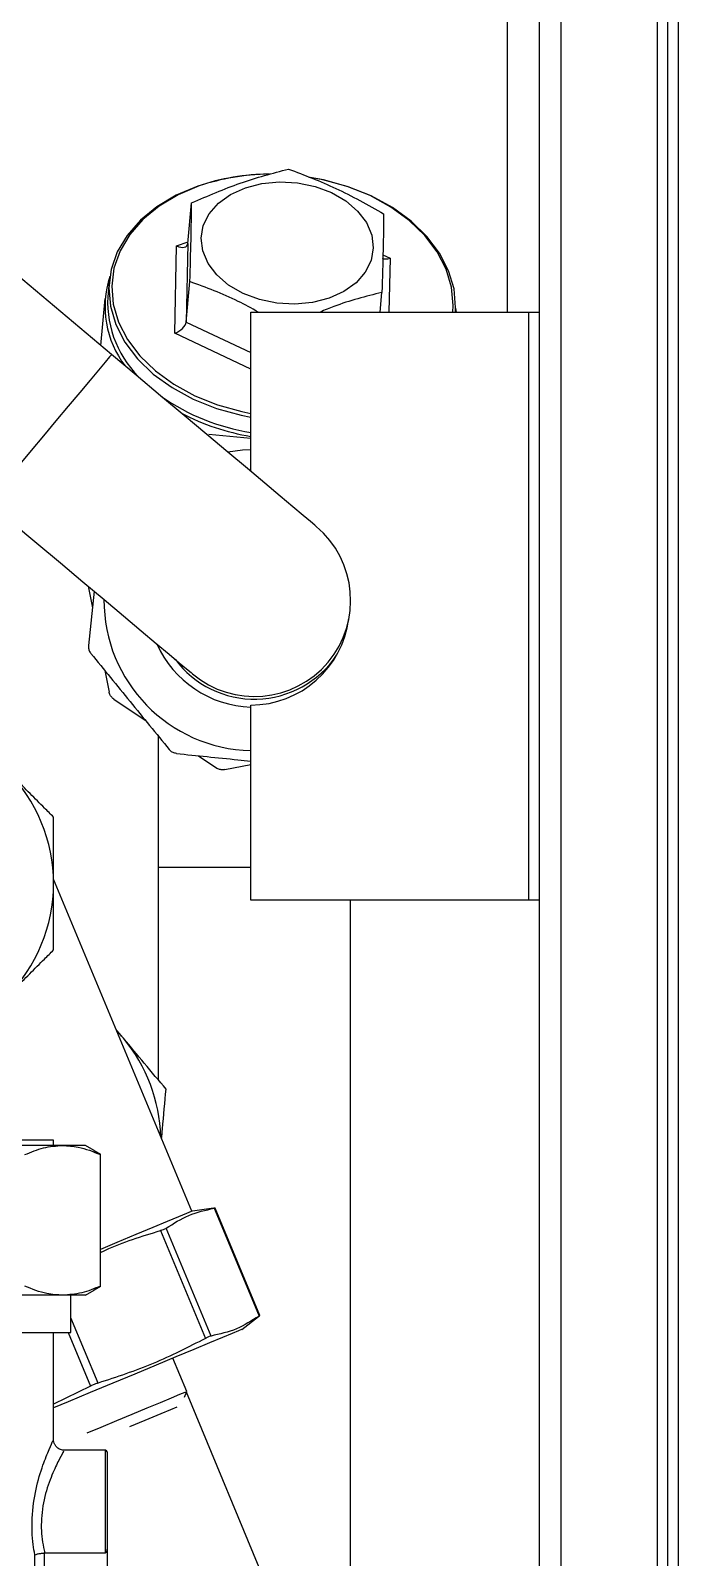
# Model space of a CAD drawing. Extents: x 75 to 2075, y 25 to 1460.
# Drawn here: x 1191.2 to 1277.8, y 955.8 to 1159.8 of the extents above; entities that cross this region are included whole.
import ezdxf

# ---------------------------------------------------------------- set-up
doc = ezdxf.new("R2010")
doc.units = 0
doc.header["$LTSCALE"] = 5
doc.linetypes.add('SLD-KATı', pattern=[0])
doc.layers.get('0').update_dxf_attribs({"linetype": 'CONTINUOUS'})

msp = doc.modelspace()

# ---------------------------------------------------------------- linework, layer by layer
at = {"color": 7, "linetype": 'SLD-KATı'}
for p, q in [((1262.046, 1263.534), (1262.046, 595.164)), ((1274.903, 1263.534), (1274.903, 595.164)), ((1259.189, 596.492), (1259.189, 1262.206)), ((1276.332, 602.307), (1276.332, 1256.391)), ((1277.76, 602.307), (1277.76, 1256.391)), ((1202.028, 1116.523), (1158.272, 1153.276)), ((1212.221, 1131.382), (1212.718, 1136.79)), ((1210.461, 1119.365), (1210.716, 1131.04)), ((1212.221, 1131.382), (1211.992, 1120.874)), ((1201.703, 1126.266), (1201.518, 1124.254)), ((1211.992, 1120.874), (1212.488, 1126.282)), ((1201.139, 1124.035), (1200.562, 1117.754)), ((1237.905, 1122.206), (1238.146, 1124.826)), ((1220.617, 1100.908), (1220.617, 1122.206)), ((1220.617, 1122.206), (1257.76, 1122.206)), ((1247.98, 1122.719), (1248.051, 1122.206)), ((1257.76, 1043.635), (1257.76, 1122.206)), ((1257.76, 1122.206), (1259.189, 1122.206)), ((1220.617, 1105.296), (1215.036, 1105.865)), ((1198.889, 1085.577), (1199.462, 1082.688)), ((1199.688, 1084.906), (1198.947, 1077.638)), ((1201.123, 1074.306), (1201.696, 1071.415)), ((1202.303, 1070.505), (1206.522, 1067.682)), ((1220.617, 1043.635), (1220.617, 1069.706)), ((1208.248, 1065.685), (1208.248, 1047.993)), ((1213.623, 1062.93), (1216.073, 1061.291)), ((1217.145, 1061.077), (1220.617, 1061.765)), ((1208.248, 1047.993), (1208.248, 1019.642)), ((1212.738, 1002.064), (1194.269, 1046.425)), ((1257.76, 1043.635), (1220.617, 1043.635)), ((1233.962, 838.065), (1233.962, 1043.635)), ((1259.189, 1043.635), (1257.76, 1043.635)), ((1203.603, 1025.191), (1202.678, 1026.227)), ((1195.48, 1010.859), (1180.226, 1010.859)), ((1194.269, 1011.574), (1187.993, 1011.574)), ((1198.555, 1010.859), (1195.48, 1010.859)), ((1199.704, 1010.196), (1198.555, 1010.859)), ((1200.53, 1009.636), (1199.686, 1010.164)), ((1200.53, 992.083), (1200.53, 1009.636)), ((1215.634, 1002.475), (1212.826, 1002.1)), ((1215.777, 1002.494), (1215.625, 1002.455)), ((1215.736, 1002.477), (1221.732, 988.075)), ((1221.845, 988.146), (1215.868, 1002.503)), ((1215.315, 985.403), (1209.319, 999.805)), ((1208.577, 999.496), (1214.573, 985.094)), ((1198.555, 990.859), (1199.704, 991.523)), ((1199.686, 991.555), (1200.53, 992.083)), ((1195.48, 990.859), (1180.226, 990.859)), ((1198.555, 990.859), (1195.48, 990.859)), ((1196.59, 985.859), (1196.59, 990.859)), ((1219.415, 986.274), (1221.659, 988.003)), ((1221.639, 988.011), (1221.773, 988.092)), ((1221.815, 988.126), (1221.773, 988.092)), ((1149.091, 985.859), (1196.59, 985.859)), ((1194.269, 971.442), (1194.269, 985.859)), ((1212.073, 978.013), (1210.226, 982.449)), ((1199.209, 978.698), (1194.269, 976.313)), ((1211.748, 977.222), (1212.073, 978.013)), ((1228.316, 938.736), (1212.02, 977.884)), ((1201.198, 970.145), (1195.632, 970.145)), ((1201.412, 969.931), (1201.412, 957.057)), ((1201.412, 957.057), (1201.412, 863.233)), ((1191.769, 864.122), (1191.769, 956.168)), ((1193.085, 956.434), (1193.031, 956.431)), ((1193.031, 956.431), (1193.031, 863.859)), ((1193.085, 956.434), (1201.198, 956.434))]:
    msp.add_line(p, q, dxfattribs=at)
at = {"color": 8, "linetype": 'SLD-KATı'}
for p, q in [((1254.903, 1122.206), (1254.903, 1179.349)), ((1210.716, 1131.04), (1212.239, 1131.573)), ((1238.279, 1129.867), (1239.224, 1129.423)), ((1239.224, 1129.423), (1239.067, 1122.206)), ((1211.992, 1120.874), (1220.617, 1116.815)), ((1220.617, 1114.586), (1210.461, 1119.365)), ((1220.617, 1047.993), (1208.248, 1047.993)), ((1200.218, 979.118), (1196.59, 987.831)), ((1196.227, 985.859), (1199.209, 978.698)), ((1201.198, 956.434), (1201.198, 970.145))]:
    msp.add_line(p, q, dxfattribs=at)
at = {"color": 7, "linetype": 'SLD-KATı', "flags": 128}
for points in [[(1213.549, 1139.029), (1210.658, 1137.808), (1208.084, 1136.282), (1205.884, 1134.484), (1204.106, 1132.456), (1202.792, 1130.241), (1201.969, 1127.891), (1201.657, 1125.457), (1201.862, 1122.993), (1202.58, 1120.555), (1203.795, 1118.197), (1205.479, 1115.972), (1207.596, 1113.93), (1210.097, 1112.115), (1212.927, 1110.57), (1216.023, 1109.327), (1219.315, 1108.416), (1220.617, 1108.158)], [(1213.746, 1139.052), (1210.899, 1137.849), (1208.365, 1136.346), (1206.198, 1134.577), (1204.448, 1132.579), (1203.154, 1130.399), (1202.344, 1128.085), (1202.036, 1125.688), (1202.238, 1123.262), (1202.945, 1120.862), (1204.141, 1118.54), (1205.8, 1116.35), (1207.884, 1114.338), (1210.347, 1112.552), (1213.133, 1111.03), (1216.181, 1109.807), (1219.423, 1108.909), (1220.617, 1108.671)], [(1219.894, 1138.825), (1222.106, 1139.394), (1224.465, 1139.616), (1226.869, 1139.479), (1229.212, 1138.991), (1231.393, 1138.173), (1233.316, 1137.06), (1234.897, 1135.702), (1236.067, 1134.157), (1236.774, 1132.493), (1236.988, 1130.783), (1236.7, 1129.101), (1235.922, 1127.521), (1234.687, 1126.113), (1233.051, 1124.937), (1231.084, 1124.045), (1228.873, 1123.476), (1226.514, 1123.255), (1224.11, 1123.391), (1221.767, 1123.879), (1219.586, 1124.697), (1217.663, 1125.81), (1216.082, 1127.169), (1214.912, 1128.714), (1214.205, 1130.378), (1213.991, 1132.088), (1214.279, 1133.769), (1215.057, 1135.349), (1216.292, 1136.758), (1217.928, 1137.934), (1219.894, 1138.825)], [(1247.595, 1122.206), (1247.649, 1123.1), (1247.447, 1125.525), (1246.74, 1127.926), (1245.544, 1130.247), (1243.885, 1132.438), (1241.801, 1134.449), (1239.339, 1136.236), (1236.552, 1137.757), (1233.504, 1138.981), (1230.262, 1139.878), (1228.299, 1140.245)], [(1247.952, 1122.206), (1247.982, 1122.828), (1247.777, 1125.292), (1247.059, 1127.729), (1245.844, 1130.087), (1244.16, 1132.312), (1242.043, 1134.355), (1239.542, 1136.169), (1236.712, 1137.715), (1233.616, 1138.957), (1230.324, 1139.869), (1228.55, 1140.206)], [(1229.375, 1093.552), (1229.175, 1093.72), (1228.58, 1094.22), (1227.598, 1095.045), (1226.242, 1096.183), (1224.534, 1097.618), (1222.497, 1099.329), (1220.162, 1101.29), (1217.562, 1103.474), (1214.736, 1105.848), (1211.725, 1108.377), (1208.572, 1111.026), (1205.324, 1113.754), (1202.028, 1116.523)], [(1220.617, 1103.797), (1219.505, 1103.739), (1217.549, 1103.486)], [(1185.489, 1096.833), (1188.785, 1094.064), (1192.033, 1091.336), (1195.186, 1088.687), (1198.198, 1086.158), (1201.024, 1083.784), (1203.623, 1081.601), (1205.958, 1079.639), (1207.995, 1077.928), (1209.703, 1076.493), (1211.059, 1075.355), (1212.041, 1074.53), (1212.636, 1074.03), (1212.836, 1073.862)], [(1212.826, 1002.1), (1212.667, 1002.034), (1212.041, 1001.774), (1210.954, 1001.321), (1209.435, 1000.689), (1207.524, 999.893), (1205.27, 998.955), (1202.73, 997.897), (1200.53, 996.982)], [(1219.415, 986.274), (1219.391, 986.265), (1219.002, 986.102), (1218.142, 985.745), (1216.835, 985.2), (1215.115, 984.484), (1213.025, 983.614), (1210.62, 982.613), (1207.963, 981.507), (1205.122, 980.324), (1202.17, 979.095), (1199.184, 977.852), (1196.242, 976.627), (1194.269, 975.806)], [(1198.774, 972.476), (1200.626, 973.247), (1202.709, 974.114), (1204.793, 974.982), (1206.772, 975.806), (1208.548, 976.545), (1210.03, 977.162), (1211.146, 977.627), (1211.839, 977.915), (1212.073, 978.013)], [(1210.723, 975.903), (1209.879, 975.552), (1208.593, 975.017), (1206.997, 974.352), (1205.184, 973.597), (1204.426, 973.282)]]:
    msp.add_lwpolyline(points, dxfattribs=at)
at = {"color": 8, "linetype": 'SLD-KATı', "flags": 128}
msp.add_lwpolyline([(1202.028, 1116.523), (1202.017, 1116.51), (1201.764, 1116.209), (1201.183, 1115.517), (1200.297, 1114.463), (1199.145, 1113.091), (1197.771, 1111.456), (1196.234, 1109.625), (1194.595, 1107.674), (1192.922, 1105.682), (1191.283, 1103.731), (1189.745, 1101.9), (1188.372, 1100.265), (1187.219, 1098.893), (1186.334, 1097.839), (1185.753, 1097.147), (1185.499, 1096.846), (1185.489, 1096.833)], dxfattribs=at)
at = {"color": 7, "linetype": 'SLD-KATı'}
for centre, radius, start, end in [((1223.161, 1110.881), 29.744, 90.10694, 108.85393), ((1223.197, 1111.385), 29.236, 90.60623, 108.86199), ((1214.168, 1122.924), 13.022, 161.93436, 217.40387), ((1215.606, 1123.529), 14.107, 177.05379, 227.94754), ((1225.202, 1134.662), 28.914, 235.17185, 260.87646), ((1225.603, 1136.008), 30.812, 242.45607, 260.68739), ((1221.105, 1083.707), 12.857, 229.97072, 49.97072), ((1221.105, 1083.707), 20.096, 179.74731, 268.60922), ((1220.617, 1082.921), 13.214, 270, 352.76052), ((1221.105, 1083.707), 14.286, 204.12878, 268.0434), ((1221.105, 1083.707), 13.214, 216.61953, 326.1922), ((1172.84, 1045.859), 21.429, 360, 45), ((1172.84, 1045.859), 21.429, 315, 360), ((1187.171, 1011.438), 21.429, 1.56359, 39.92876), ((1201.198, 969.931), 0.214, 0, 90)]:
    msp.add_arc(centre, radius, start, end, dxfattribs=at)
for centre, major_axis, ratio, start_param, end_param in [((1210.809, 1132.046), (1.309, -0.951), 0.5661312, 5.0371545, 6.6079508), ((1239.317, 1130.429), (1.366, 0.846), 0.5422028, 3.4804723, 4.3242055), ((1210.553, 1120.371), (1.366, 0.846), 0.5422028, 4.3242055, 5.8950018)]:
    msp.add_ellipse(centre, major_axis=major_axis, ratio=ratio, start_param=start_param, end_param=end_param, dxfattribs=at)
for points, knots in [([(1212.718, 1136.79), (1214.893, 1137.732), (1219.242, 1139.616), (1223.522, 1140.75), (1225.662, 1141.317)], [0, 0, 0, 0, 0.4999992, 1, 1, 1, 1]), ([(1225.662, 1141.317), (1227.777, 1140.516), (1232.049, 1138.898), (1236.253, 1136.53), (1238.375, 1135.335)], [0, 0, 0, 0, 0.49521452, 1, 1, 1, 1]), ([(1212.488, 1126.282), (1212.543, 1128.203), (1212.655, 1132.082), (1212.697, 1135.211), (1212.718, 1136.79)], [0, 0, 0, 0, 0.49521637, 1, 1, 1, 1]), ([(1238.375, 1135.335), (1238.355, 1133.786), (1238.313, 1130.661), (1238.202, 1126.784), (1238.146, 1124.826)], [0, 0, 0, 0, 0.4952155, 1, 1, 1, 1]), ([(1221.627, 1122.206), (1220.733, 1122.699), (1217.715, 1124.363), (1214.648, 1125.49), (1212.488, 1126.282)], [0, 0, 0, 0, 0.2961699, 1, 1, 1, 1]), ([(1238.146, 1124.826), (1236.009, 1124.295), (1233.279, 1123.616), (1230.505, 1122.458), (1229.902, 1122.206)], [0, 0, 0, 0, 0.7827196, 1, 1, 1, 1]), ([(1198.947, 1077.638), (1198.946, 1077.482), (1198.945, 1077.169), (1199.094, 1076.813), (1199.224, 1076.64), (1199.261, 1076.591)], [0, 0, 0, 0, 0.4171184, 0.8343191, 1, 1, 1, 1]), ([(1202.303, 1070.505), (1202.182, 1070.604), (1201.94, 1070.802), (1201.761, 1071.145), (1201.711, 1071.355), (1201.696, 1071.415)], [0, 0, 0, 0, 0.4171193, 0.8343118, 1, 1, 1, 1]), ([(1210.691, 1063.229), (1210.538, 1063.26), (1210.231, 1063.321), (1209.913, 1063.539), (1209.77, 1063.701), (1209.729, 1063.748)], [0, 0, 0, 0, 0.41712369, 0.83431972, 1, 1, 1, 1]), ([(1210.691, 1063.229), (1213.425, 1062.95), (1216.734, 1062.613), (1220.043, 1062.276), (1220.617, 1062.217)], [0, 0, 0, 0, 0.8262807, 1, 1, 1, 1]), ([(1194.269, 1054.735), (1193.868, 1055.136), (1192.861, 1056.144), (1191.134, 1057.871), (1189.414, 1059.59), (1188.353, 1060.652), (1187.993, 1061.012)], [0, 0, 0, 0, 0.2056133, 0.517011, 0.8361663, 1, 1, 1, 1]), ([(1217.145, 1061.077), (1216.989, 1061.061), (1216.678, 1061.03), (1216.31, 1061.146), (1216.125, 1061.259), (1216.073, 1061.291)], [0, 0, 0, 0, 0.4171135, 0.8343125, 1, 1, 1, 1]), ([(1194.269, 1045.859), (1194.269, 1047.048), (1194.269, 1050.165), (1194.269, 1052.989), (1194.269, 1054.735)], [0, 0, 0, 0, 0.3814183, 1, 1, 1, 1]), ([(1194.269, 1036.983), (1194.269, 1038.088), (1194.269, 1040.333), (1194.269, 1043.387), (1194.269, 1045.26), (1194.269, 1045.859)], [0, 0, 0, 0, 0.3967468, 0.8067513, 1, 1, 1, 1]), ([(1187.993, 1030.707), (1188.353, 1031.067), (1189.396, 1032.11), (1191.116, 1033.83), (1192.844, 1035.559), (1193.868, 1036.583), (1194.269, 1036.983)], [0, 0, 0, 0, 0.1638308, 0.4746289, 0.7943868, 1, 1, 1, 1]), ([(1203.603, 1025.191), (1203.274, 1025.584), (1202.944, 1025.98), (1202.621, 1026.364), (1202.62, 1026.366)], [0, 0, 0, 0, 0.9950939, 1, 1, 1, 1]), ([(1209.3, 1018.385), (1208.351, 1019.519), (1206.551, 1021.67), (1204.549, 1024.061), (1203.603, 1025.191)], [0, 0, 0, 0, 0.5275074, 1, 1, 1, 1]), ([(1208.71, 1011.737), (1208.75, 1012.179), (1208.958, 1014.529), (1209.147, 1016.657), (1209.3, 1018.385)], [0, 0, 0, 0, 0.187815, 1, 1, 1, 1]), ([(1190.429, 1009.636), (1191.258, 1009.985), (1192.925, 1010.685), (1194.625, 1010.801), (1195.48, 1010.859)], [0, 0, 0, 0, 0.4971662, 1, 1, 1, 1]), ([(1194.269, 1010.859), (1194.269, 1010.89), (1194.269, 1011.496), (1194.269, 1011.536), (1194.269, 1011.574)], [0, 0, 0, 0, 0.0501297, 1, 1, 1, 1]), ([(1195.48, 1010.859), (1196.177, 1010.821), (1197.876, 1010.726), (1199.546, 1010.041), (1200.53, 1009.636)], [0, 0, 0, 0, 0.41040249, 1, 1, 1, 1]), ([(1209.319, 999.805), (1210.304, 1000.439), (1212.284, 1001.712), (1214.582, 1002.221), (1215.736, 1002.477)], [0, 0, 0, 0, 0.4975914, 1, 1, 1, 1]), ([(1215.777, 1002.494), (1215.818, 1002.498), (1215.9, 1002.507), (1215.844, 1002.495), (1215.76, 1002.481), (1215.736, 1002.477)], [0, 0, 0, 0, 0.4171141, 0.8343143, 1, 1, 1, 1]), ([(1209.319, 999.805), (1209.251, 999.764), (1209.114, 999.682), (1208.824, 999.573), (1208.632, 999.513), (1208.577, 999.496)], [0, 0, 0, 0, 0.41711094, 0.8343141, 1, 1, 1, 1]), ([(1200.53, 996.551), (1200.755, 996.661), (1203.326, 997.911), (1206.071, 998.74), (1208.577, 999.496)], [0, 0, 0, 0, 0.08737125, 1, 1, 1, 1]), ([(1195.48, 990.859), (1194.782, 990.898), (1193.083, 990.993), (1191.413, 991.678), (1190.429, 992.083)], [0, 0, 0, 0, 0.4104018, 1, 1, 1, 1]), ([(1200.53, 992.083), (1199.701, 991.734), (1198.034, 991.033), (1196.334, 990.918), (1195.48, 990.859)], [0, 0, 0, 0, 0.4971671, 1, 1, 1, 1]), ([(1221.732, 988.075), (1220.747, 987.441), (1218.768, 986.167), (1216.47, 985.659), (1215.315, 985.403)], [0, 0, 0, 0, 0.4975908, 1, 1, 1, 1]), ([(1221.732, 988.075), (1221.783, 988.11), (1221.849, 988.158), (1221.834, 988.143), (1221.83, 988.14)], [0, 0, 0, 0, 0.75761068, 1, 1, 1, 1]), ([(1215.315, 985.403), (1215.238, 985.383), (1215.083, 985.344), (1214.801, 985.215), (1214.624, 985.121), (1214.573, 985.094)], [0, 0, 0, 0, 0.4171131, 0.834316, 1, 1, 1, 1]), ([(1214.573, 985.094), (1212.271, 983.912), (1207.646, 981.537), (1202.702, 979.927), (1200.218, 979.118)], [0, 0, 0, 0, 0.4975909, 1, 1, 1, 1]), ([(1200.218, 979.118), (1200.073, 979.07), (1199.785, 978.975), (1199.437, 978.819), (1199.259, 978.724), (1199.209, 978.698)], [0, 0, 0, 0, 0.41711715, 0.83431617, 1, 1, 1, 1]), ([(1195.645, 970.165), (1195.533, 970.169), (1195.247, 970.179), (1194.842, 970.396), (1194.515, 970.728), (1194.343, 971.087), (1194.276, 971.324), (1194.275, 971.438), (1194.275, 971.443)], [0, 0, 0, 0, 0.1630119, 0.4146508, 0.6465672, 0.8340517, 0.9923671, 1, 1, 1, 1]), ([(1201.412, 957.057), (1201.406, 956.911), (1201.399, 956.738), (1201.328, 956.548), (1201.291, 956.486), (1201.249, 956.448), (1201.22, 956.435), (1201.203, 956.434), (1201.198, 956.434)], [0, 0, 0, 0, 0.6191951, 0.7360293, 0.8686974, 0.9232935, 0.9784614, 1, 1, 1, 1]), ([(1191.769, 956.168), (1191.771, 956.169), (1191.787, 956.176), (1191.885, 956.215), (1192.121, 956.286), (1192.548, 956.373), (1192.87, 956.412), (1193.031, 956.431)], [0, 0, 0, 0, 0.0093195, 0.0661481, 0.3805895, 0.6901985, 1, 1, 1, 1])]:
    msp.add_open_spline(points, degree=3, knots=knots, dxfattribs=at)
msp.add_open_spline([(1199.261, 1076.591), (1201.006, 1074.45), (1204.495, 1070.169), (1207.984, 1065.888), (1209.729, 1063.748)], degree=3, dxfattribs=at)
at = {"color": 8, "linetype": 'SLD-KATı'}
for points, knots in [([(1191.769, 956.168), (1191.693, 956.622), (1191.431, 958.195), (1191.312, 961.262), (1191.854, 965.014), (1192.826, 968.179), (1193.699, 970.34), (1194.232, 971.496), (1194.214, 971.457), (1194.208, 971.442)], [0, 0, 0, 0, 0.0666129, 0.2305358, 0.4159779, 0.5966482, 0.7578419, 0.9106491, 1, 1, 1, 1]), ([(1195.632, 970.031), (1195.64, 970.043), (1195.659, 970.078), (1195.094, 969.073), (1194.169, 967.196), (1193.133, 964.446), (1192.542, 961.137), (1192.676, 958.339), (1192.983, 956.906), (1193.085, 956.434)], [0, 0, 0, 0, 0.09156042, 0.24685896, 0.40900532, 0.58730453, 0.76602464, 0.92287697, 1, 1, 1, 1])]:
    msp.add_open_spline(points, degree=3, knots=knots, dxfattribs=at)

doc.saveas('drawing.dxf')
